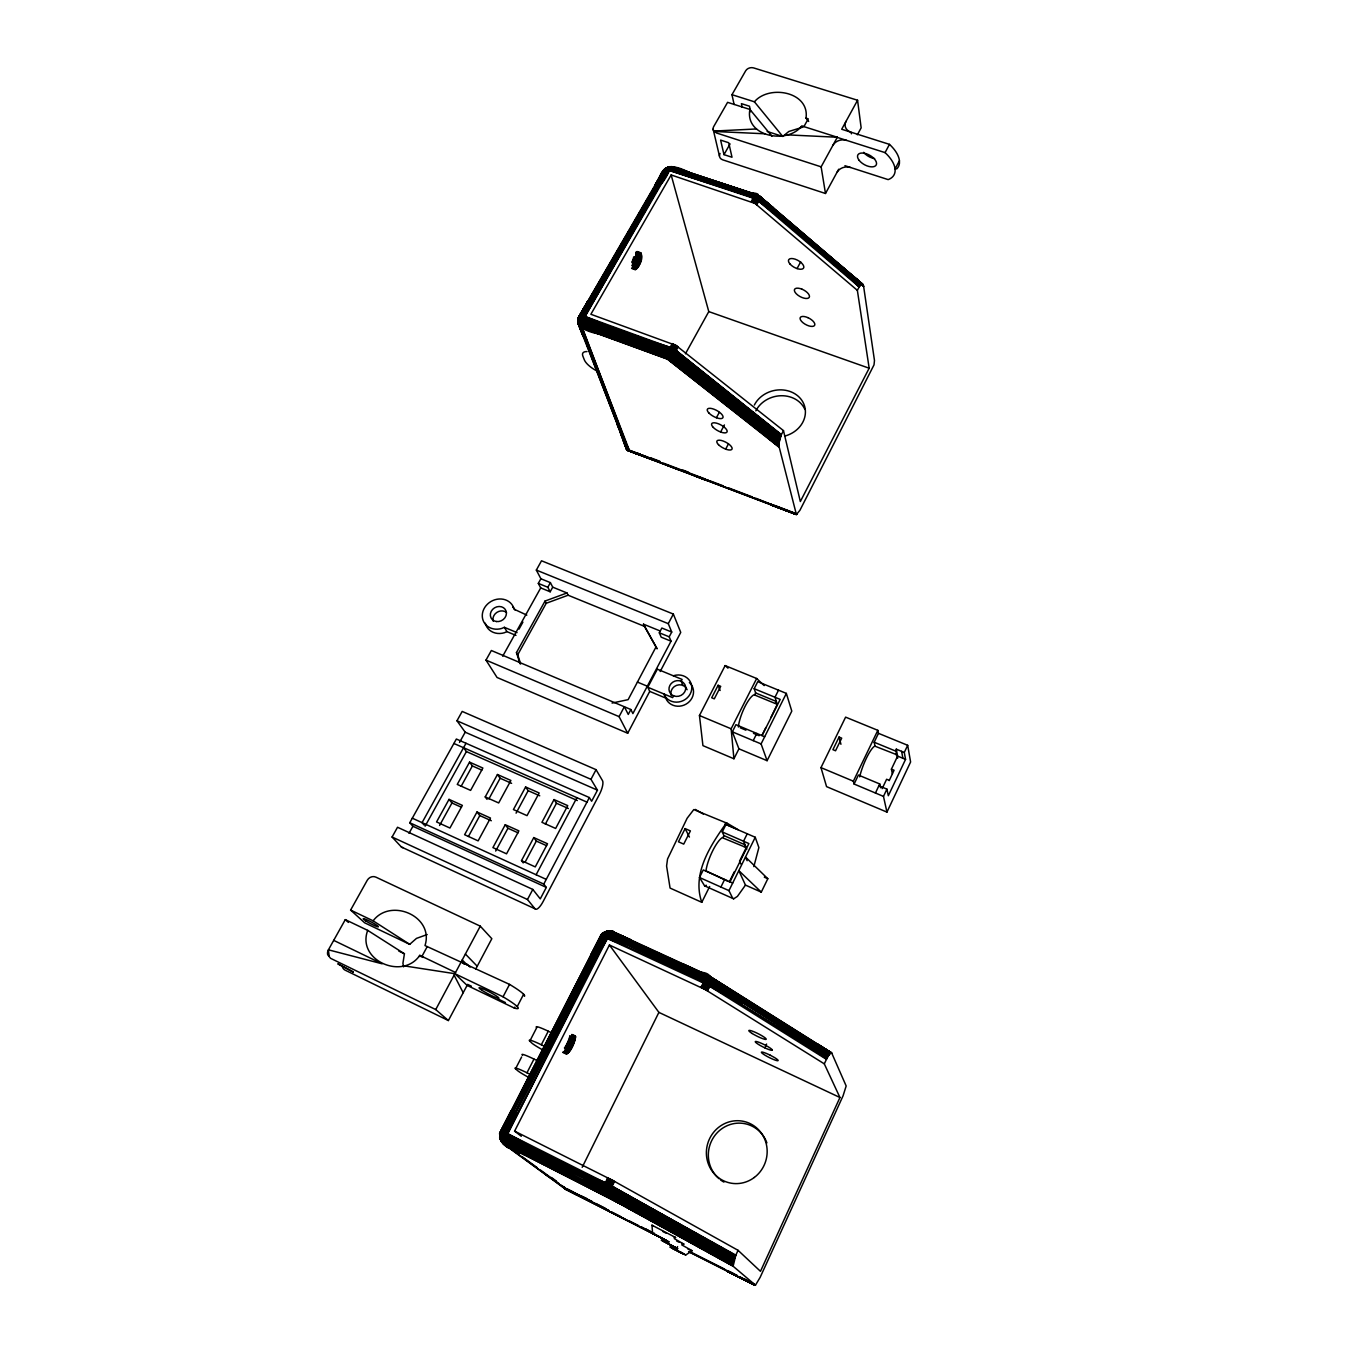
<?xml version="1.0" encoding="UTF-8"?>
<svg xmlns="http://www.w3.org/2000/svg" width="1353" height="1353" viewBox="0 0 1353 1353"><rect width="100%" height="100%" fill="white"/><g stroke="black" fill="none" stroke-linecap="round" stroke-linejoin="round"><path stroke-width="1.5" d="M857.362 290.354L755.025 203.44L671.156 174.96L590.872 314.268L676.043 345.438L783.488 430.626L800.333 501.54L869.167 368.219L857.362 290.354L859.51 286.295L757.984 199.094L666.978 169.768L591.312 300.823L583.329 315.959L582.517 321.168C575.803 319.984 577.951 327.071 582.551 328.238L667.452 359.086L779.091 446.676L796.393 514.512L799.877 510.385L874.021 364.853L874.478 360.507L863.569 285.99L852.813 275.792M725.817 986.337L831.672 1052.972L846.166 1085.969L843.054 1095.862L760.132 1277.384L755.464 1285.164L733.106 1266.239L735.829 1255.144L607.852 1184.027L507.696 1133.696L500.509 1132.512L600.377 936.445L602.897 935.853L604.757 937.392L515.408 1112.335L505.904 1132.799L504.923 1139.209L499.984 1137.924L499.798 1134.152L510.352 1112.724L501.016 1130.871C495.553 1136.317 507.155 1140.258 507.696 1133.696L607.362 938.508C614.11 931.879 602.322 928.919 600.377 936.445L590.754 955.658L601.053 936.124L606.296 931.338L612.131 931.321L630.938 939.895L611.268 931.101L607.243 931.118L602.423 935.667L502.369 1131.176C498.53 1137.738 502.927 1145.534 509.438 1148.291C502.741 1145.619 497.938 1137.738 501.895 1130.973L601.51 936.361L605.4 931.676M608.427 1178.159L605.366 1183.334C596.588 1192.991 607.497 1199.046 610.643 1186.277L612.943 1180.526L514.597 1131.125L609.425 945.02L705.251 989.584L824.298 1063.847L839.942 1097.503L760.471 1271.33L738.061 1250.324L612.943 1180.526M706.875 990.514C712.794 983.935 713.961 972.993 701.463 972.367M779.091 446.676L779.057 442.837L670.936 356.989L582.213 324.974L582.754 315.909L580.674 315.689L578.729 316.923L577.731 321.54L582.602 335.121M499.866 1135.759L500.61 1131.514L600.326 936.597C603.912 939.016 615.547 932.082 607.243 931.118M578.424 324.517L577.951 320.34L583.718 318.885L668.483 170.072L685.43 174.165L747.651 194.832C751.524 197.673 766.914 194.105 750.763 192.667M612.08 1180.053L605.451 1193.803L732.971 1263.905L606.161 1193.431L504.635 1142.896L505.244 1132.579L500.914 1130.702M796.968 514.275L628.874 450.532L582.551 328.238L580.961 321.388L581.266 315.672L665.304 169.243L668.67 166.791L671.9 166.656L688.677 172.085M575.549 1036.872C571.998 1030.225 564.793 1047.56 564.861 1052.194C568.987 1057.708 575.211 1041.489 575.549 1036.872L571.845 1035.096M667.536 168.482L669.431 166.69L672.627 166.96L757.494 194.933L670.97 166.69L665.693 168.144L579.355 316.095C574.315 321.101 585.578 333.768 579.828 322.572C580.725 305.846 576.446 325.735 582.382 327.73L667.452 359.086L672.238 355.788L676.788 345.911M705.251 989.584L709.462 981.821L710.393 976.849M756.31 194.714L752.742 202.223M625.746 443.277L625.729 445.357L616.748 423.59M641.576 257.002C641.034 245.451 631.107 260.385 632.68 265.543C633.694 276.283 642.827 261.789 641.576 257.002L635.876 255.024M655.14 184.837C658.843 182.604 661.634 163.628 669.278 170.309L753.097 198.164C760.927 207.381 762.585 189.741 756.851 199.246L754.281 203.001M738.383 727.018L738.417 726.307A20.853 5.513 -67.6 0 1 744.742 707.044A20.853 5.513 -67.6 0 1 754.044 694.765L777.315 704.355L770.889 717.53M688.339 172.017L672.999 166.943L667.841 169.142L592.073 300.992L584.09 318.04C572.218 316.856 581.519 330.724 583.042 335.781L577.9 322.335M590.855 955.201L601.104 935.244L604.605 935.65L605.586 937.73L516.254 1112.741L506.783 1133.239L506.715 1135.725L525.928 1146.532L608.782 1187.968L611.066 1188.34L613.788 1180.983M766.069 436.427L779.21 447.268L667.452 359.086L668.534 350.562L672.881 343.848M601.51 936.361L604.216 932.572L606.482 932.335L609.29 935.041L704.947 979.149L827.664 1056.845L824.298 1063.847M667.435 354.571C673.117 359.932 675.705 350.072 677.498 346.419M734.611 1258.019L627.386 1198.606L611.066 1188.34L614.583 1181.423M611.505 1186.564L605.366 1183.334L602.17 1190.454L501.168 1140.427L499.697 1136.317L500.593 1132.275M781.222 434.973L676.145 350.579L670.293 347.704L669.211 349.209L674.876 352.372L675.688 351.357L781.222 434.973L779.057 442.837L670.31 357.513L676.043 345.438M654.903 185.192L663.359 170.63L668.433 166.909M831.486 1052.82L819.411 1046.376L711.221 978.388L608.19 930.999L613.687 932.082L607.92 932.2L602.592 936.631L502.437 1132.207L501.591 1137.687L502.555 1141.712L505.159 1145.061L619.657 1203.527L503.367 1143.775L499.9 1137.112L503.857 1144.249L524.507 1154.718L504.111 1144.401M629.23 940.301L612.165 931.98C608.123 928.665 600.918 934.72 600.394 936.411M577.951 320.34L577.765 321.659L578.34 317.769L587.997 301.144M685.43 174.165C679.629 174.875 665.98 161.142 662.936 172.305C663.46 168.11 668.872 165.929 672.492 167.197M663.038 172.812L664.729 168.956M511.451 1110.695L501.016 1130.685L500.238 1134.896L506.715 1135.725L604.723 1184.264L506.885 1133.729M733.157 1262.839L606.905 1192.957L504.686 1142.067C498.513 1142.439 499.612 1134.457 501.506 1130.82L603.049 933.299L703.949 980.824L701.717 987.741M803.97 1043.011L826.395 1059.331L709.124 985.914L711.357 979.098L710.528 978.168M499.967 1134.66L511.163 1110.762L500.424 1131.784M587.388 302.074L578.171 319.02L581.114 329.506M578.543 319.054L577.985 319.934L579.067 316.348M499.883 1133.865L500.103 1132.816M603.404 936.107L503.028 1132.326L502.284 1137.839L504.669 1144.046L601.882 1193.075L603.844 1191.942L611.184 1179.579M609.763 933.671L610.609 933.299L606.719 931.236L601.459 934.838L590.686 955.455M513.21 1111.354L503.57 1131.7L503.147 1139.04L504.838 1144.655L544.177 1164.629M660.349 184.329C663.19 183.991 676.703 159.789 665.642 169.717L580.792 316.213L580.183 320.593L582.196 326.462L669.194 358.139L670.039 356.972M578.678 318.226L587.371 302.48L578.458 318.124L584.919 316.45L673.236 348.651L781.053 435.362L675.198 352.135L675.587 350.647M755.025 203.44L759.456 196.05L862.808 284.35L852.508 275.606M664.019 171.476C664.035 167.924 668.974 166.622 669.329 168.415M669.177 166.707L662.919 171.831L667.773 167.265M703.509 988.637L708.549 975.631L726.629 987.183L707.974 975.733L611.37 931.456M582.517 321.168C579.49 321.811 575.515 326.208 582.28 324.027L667.367 354.993L674.487 344.575M578.492 317.651L577.917 321.439L581.705 332.094L577.9 322.234M755.735 203.914L760.251 196.946L862.554 284.147M591.413 955.184L600.884 935.819L603.201 933.925L607.768 937.544L703.459 981.737L707.619 975.936L710.376 976.748M758.847 195.627L862.267 284.045L853.05 276.063M504.923 1139.209C500.898 1142.067 494.877 1134.507 505.904 1137.755L627.386 1198.606M591.075 955.167L600.614 936.073L604.943 931.997M677.565 1246.587L676.432 1249.868L678.529 1250.933M702.613 988.18L706.824 976.663L610.829 932.471L603.979 937.088L593.612 955.759M753.841 866.613L758.881 847.553L755.245 837.27L725.952 824.535L722.248 831.943L723.923 835.579L745.097 844.83L744.167 846.707L722.231 837.659A21.597 5.412 -66.6 0 0 712.422 851.358A21.597 5.412 -66.6 0 0 705.978 870.875L727.204 880.989M808.671 121.449L806.016 118.134C809.855 91.716 769.096 84.343 754.399 101.796L731.973 94.693L745.655 70.83A6.055 4.82 -13.4 0 1 753.655 67.921L857.565 100.257L861.151 127.858L857.379 134.776M751.964 201.901L754.213 196.642L758.356 198.502L759.693 199.737L758.982 201.496L859.155 286.937L839.807 268.57M821.136 166.842L716.447 132.966L713.42 130.345A6.105 4.938 -14.5 0 1 713.741 126.522L727.593 102.338L749.917 109.441C744.505 136.636 787.531 144.72 801.788 125.93L837.321 137.245L821.136 166.842L825.482 193.496L722.739 159.84A6.004 4.871 -14.5 0 1 720.05 153.464M471.402 986.202L467.631 984.392L448.384 1020.551L435.734 1009.575L330.589 958.33L327.697 954.744A6.765 5.987 -48.6 0 1 328.424 949.823L345.286 919.634L367.695 930.374L404.429 953.78L402.923 963.268L403.6 966.854M668.179 355.01L667.959 358.917L779.007 446M477.237 966.245L465.398 954.051M577.731 321.54L583.38 319.765L583.278 318.31M367.695 930.374C356.448 960.309 402.653 980.553 419.802 955.353L455.538 972.486L480.281 926.162L375.83 877.116A6.63 5.902 -44.8 0 0 367.238 880.296L350.613 910.079L364.65 922.797L409.705 944.343L416.47 938.39L427.193 934.551M734.273 1258.966L609.763 1190.166L525.167 1148.562L505.904 1137.755L505.785 1135.962M709.682 985.694L710.325 985.407C711.492 982.853 704.676 979.149 703.459 981.737L709.682 985.694L707.636 990.971M602.592 936.631C605.129 929.139 623.699 930.035 603.928 932.64M600.597 936.547L602.373 933.773M603.793 932.674L601.933 934.635M500.999 1140.934L499.815 1137.399M735.406 1256.091L611.641 1187.359L606.905 1192.957L602.389 1189.625L504.162 1140.173L504.28 1132.038L513.869 1111.625M511.755 1110.779L500.052 1133.324L507.189 1134.71L526.368 1145.484M704.389 989.111L708.904 975.784L612.909 931.71L607.666 933.046L603.252 936.834L592.935 955.539M764.902 1047.882L766.593 1044.026M875.442 793.027L879.721 783.962L858.411 775.049L854.098 784.03L883.475 796.393L886.942 812.104L826.565 786.634L820.983 767.625L845.608 717.141L877.826 730.332L878.452 733.326L874.173 742.239L875.036 746.213L896.887 754.788L897.715 758.137M526.858 1144.435L507.696 1133.696L606.448 938.103L605.67 936.597M673.676 344.186L667.519 354.148L582.044 323.13L578.323 324.263M735.829 1255.144L738.061 1250.324M700.82 987.335L703.678 982.481M500.813 1131.26L505.058 1132.393L603.928 936.462M753.52 202.595L757.139 195.12M886.942 812.104L910.603 761.993L907.677 745.3L878.452 733.326M889.209 780.63L894.062 770.246L891.424 769.147L897.614 756.107L905.546 759.388L888.329 795.733L886.925 789.137L878.892 785.772M883.475 796.393L886.925 789.137M905.546 759.388L904.278 752.454L907.677 745.3M896.176 754.923L896.278 749.156L904.278 752.454M882.156 788.647L886.621 779.26L889.259 780.36M854.098 784.03L853.371 781.205L877.826 730.332M605.011 937.392L706.554 984.46L709.953 976.376M747.127 860.711L745.503 857.024L738.806 870.622L745.469 885.099L761.282 892.117L767.811 878.723L745.503 857.024L755.245 837.27M839.063 737.047L832.907 749.68L835.545 750.78L841.701 738.146L839.063 737.047L840.94 744.285M605.366 1183.334L607.514 1177.702M733.106 1266.239L602.254 1194.023L609.34 1178.632M607.937 1185.025L610.271 1179.106M706.08 990.041L708.989 985.102M667.942 357.446L675.265 344.998M745.469 885.099L737.419 896.396L733.664 898.815L732.633 898.155L728.963 890.629L738.806 870.622L761.282 892.117M608.765 1184.501L606.229 1190.268L602.812 1194.141L583.921 1184.67M729.25 881.987L734.341 871.704M746.281 847.536L739.55 861.134L740.852 864.026M733.664 898.815L704.609 885.86L699.501 877.488L703.256 869.945L729.994 881.818L748.885 843.562L722.248 831.943M724.988 823.977L737.943 829.609L727.39 823.368L693.785 809.584L687.138 818.244L667.536 859.003L666.589 866.005L670.073 888.075L701.784 902.316L709.649 886.503M582.179 1167.318L658.894 1012.382L609.425 945.02M699.501 877.488L720.895 887.044L724.65 879.467M747.228 833.786L743.541 841.228L746.146 847.215M722.976 837.456L723.923 835.579M764.682 736.742L735.931 724.684L732.328 731.821L738.924 748.818L767.1 760.69L791.793 711.12L786.347 693.396L757.748 681.675L754.179 688.711L755.634 692.939L754.737 694.715M687.612 172.254C681.675 169.311 671.443 168.685 673.997 167.484L688.998 172.237M762.043 735.592L780.191 699.4L754.179 688.711M767.1 760.69L761.096 743.913L786.347 693.396M732.328 731.821L753.215 740.615L756.817 733.444M778.516 690.199L774.981 697.252L777.231 704.27M775.438 703.239L776.334 701.463L755.634 692.939M762.162 734.95L765.883 727.525M764.174 685.599L756.665 678.496L725.14 665.591L699.45 715.517L702.934 745.638L733.918 758.762L738.924 748.818M733.918 758.762L731.144 728.793L756.665 678.496M685.125 828.594L678.445 841.786L683.722 844.12L690.402 830.911L685.125 828.594L689.438 837.084M655.444 184.549L663.444 170.444M521.632 1056.964L515.527 1068.802A18.046 1.404 27.5 0 1 526.96 1072.777L533.978 1059.078L537.682 1060.887M548.269 1031.206A17.91 1.759 27.4 0 0 536.701 1027.705L529.801 1041.117A17.961 1.641 27.5 0 1 541.318 1044.77L548.269 1031.206L552.058 1033.032M718.139 685.278L711.712 697.759L714.299 698.841L720.709 686.343L718.139 685.278L720.134 690.487M514.597 1111.963L503.705 1132.444M505.058 1132.393L515.408 1112.335M516.254 1112.741L505.041 1133.679M517.15 1113.164L505.954 1133.713M673.591 695.797L672.644 697.624L647.799 687.256L657.321 669.177L682.115 679.443L681.168 681.252A8.49 7.78 -24.3 0 1 684.855 691.637A8.49 7.78 -24.3 0 1 673.591 695.797L671.781 694.749A8.49 7.78 -24.3 0 1 679.105 680.694L681.168 681.252L682.944 685.413M403.482 965.771L454.896 973.703L467.089 985.39L514.309 1008.07A35.043 3.585 27.7 0 0 517.235 1006.581L523.628 994.252A34.772 3.771 27.7 0 0 509.523 984.375L424.994 945.578C434.398 916.353 390.679 897.394 373.124 920.818L350.613 910.079M514.309 1008.07L514.833 1007.055M517.218 1006.564A34.84 3.569 27.7 0 0 503.045 996.806L509.54 984.392M781.594 434.228L783.488 430.626M546.308 887.399L540.27 898.882L532.811 889.428L397.528 827.258L392.082 837.017L401.401 847.012L535.044 908.827A11.94 3.738 -65.1 0 0 543.094 901.588L599.43 794.363A11.619 3.636 -66.2 0 0 602.491 780.613L596.064 769.671L462.185 711.424L456.976 720.777L465.195 732.193L597.468 790.169L591.633 801.247L589.367 797.56L456.367 739.026L409.773 822.742L412.919 826.277L546.308 887.399L543.771 884.084L409.773 822.742M669.211 636.823L671.731 632.054L661.854 628.029L659.317 632.798L669.211 636.823L671.037 641.187L632.883 713.589L630.853 709.513L491.359 650.505L485.981 660.112L497.058 677.481L627.707 733.241L649.728 691.383L647.799 687.256M660.179 671.511L680.745 632.409L673.354 614.076L541.521 560.785L536.329 570.087L540.896 578.763L550.4 582.636L552.734 587.168L566.992 592.969L568.125 595.219L644.451 626.371L657.101 648.831L643.487 624.173L660.027 630.921M756.192 199.551L758.154 195.238L773.189 207.804L759.456 196.05M535.044 908.827L527.484 899.508L532.811 889.428M597.468 790.169L590.973 779.328L596.064 769.671M630.853 709.513L628.266 714.435L624.342 706.706L619.082 716.633L627.707 733.241M543.771 884.084L589.367 797.56M673.236 348.651L667.959 358.917L682.25 370.265M475.732 969.069L491.832 938.694L480.281 926.162M656.154 646.683L628.13 699.653L612.063 703.07M671.731 632.054L668.281 623.665L673.354 614.076M536.126 874.748L576.885 797.695M578.729 316.923L582.602 315.807L666.285 169.717L672.627 166.842L689.269 172.491C672.069 163.662 664.137 164.119 656.848 183.991M521.497 860.626L533.775 837.575L547.525 843.765L535.264 866.901L521.497 860.626L523.239 862.893M554.037 799.572L541.927 822.32L555.643 828.459L567.736 805.627L554.037 799.572L556.472 803.225L568.395 808.519M525.065 862.25L536.329 841.059L533.775 837.575M545.36 824.129L556.472 803.225M844.932 165.692L888.16 179.611A32.709 16.896 28.9 0 0 895.06 168.939L899.424 160.736A32.557 16.963 28.9 0 0 889.479 144.365L841.701 129.245L857.565 100.257M435.734 1009.575L455.538 972.486M589.942 300.687L581.384 316.095M725.648 449.128L728.455 443.902M895.06 168.939A32.607 16.845 28.9 0 0 885.065 152.618L889.479 144.365M505.261 824.721L492.915 847.604L506.546 853.828L518.875 830.86L505.261 824.721L507.95 828.256L518.098 832.839M525.607 786.972L513.43 809.568L527.027 815.639L539.17 792.976L525.607 786.972L528.177 790.676L539.746 795.801M720.608 431.996L724.413 424.943M495.672 851.054L507.95 828.256M516.068 813.17L528.177 790.676M419.075 956.351L421.933 956.368L427.21 946.626M716.397 417.739L719.289 412.394M797.052 268.587L800.688 261.856M735.897 188.219L758.17 195.339M477 811.986L464.603 834.716L478.116 840.873L490.479 818.058L477 811.986L479.808 815.571L491.325 820.747M485.22 796.934L497.447 774.508L510.893 780.461L498.682 802.955L485.22 796.934L487.063 799.352M468.442 836.458L479.808 815.571M488.923 798.862L500.136 778.246L497.447 774.508M825.482 193.496L838.708 169.21M579.355 316.095L578.661 317.042L663.883 169.886L669.464 167.941M600.326 936.597L600.884 935.6M666.741 168.635L670.242 166.791L756.344 195.339M449.027 799.369L436.562 821.931L449.94 828.036L462.371 805.39L449.027 799.369L451.953 802.989L461.441 807.267M469.559 762.145L457.263 784.419L470.607 790.389L482.869 768.047L469.559 762.145L472.366 765.933L481.837 770.128M439.573 825.465L451.953 802.989M461.17 786.262L472.366 765.933M586.492 304.645L578.932 318.293L664.864 169.328L667.452 168.161L685.007 174.808M466.007 743.271L422.051 822.675L424.098 825.009M519.992 663.697L516.457 652.603L545.039 601.053L566.992 592.969M540.896 578.763L538.308 583.397L540.71 587.912L550.181 591.785L552.734 587.168M520.668 663.951L517.725 654.734L546.223 603.269L568.125 595.219M685.43 353.793L708.786 311.596L671.156 174.96M425.113 826.176L466.396 751.575L463.555 747.702L453.931 743.49M502.707 656.205L540.71 587.912M519.028 629.111L522.918 622.109M756.428 204.421L758.221 200.278L747.228 195.475M690.098 362.655L676.145 350.579L678.174 346.926M757.071 204.946L758.34 200.971M408.995 833.347L412.919 826.277M459.513 742.425L465.195 732.193M550.181 591.785L547.813 587.27L550.4 582.636M670.293 347.704L672.103 343.544M751.186 201.614L753.097 198.164M594.339 956.013L604.757 937.392M595.151 956.334L605.586 937.73L609.29 935.041L627.285 942.415L705.437 978.405L819.546 1050.554L827.664 1056.845M595.996 956.689L607.768 937.544L625.729 944.817M596.876 957.078L607.362 938.508L606.33 937.24M723.99 154.631L720.608 140.103L728.726 142.742L732.007 157.252L723.99 154.631L730.079 143.908M587.506 301.719L578.746 316.991L587.709 301.398M587.422 302.937L653.702 188.355M582.754 315.909L584.919 316.45L669.278 170.309M580.251 316.331L589.35 300.704M590.601 300.721L581.908 315.706L582.28 324.027M582.602 315.807L591.312 300.823M592.073 300.992L582.602 316.687M592.851 301.212L583.397 316.602M654.767 185.598L661.905 173.556M654.717 186.054L661.905 174.03L654.751 186.545L660.974 176.245M828.087 1056.101L830.421 1053.124L710.511 977.204M859.51 286.295L861.472 284.147M657.44 183.923L666.285 169.717L664.458 169.48M658.099 183.94L666.978 169.768L666.234 169.328M604.994 1185.854L606.939 1183.554M658.81 184.008L667.706 169.886L671.359 167.265M659.571 184.126L668.365 169.48M779.599 439.691L672.864 355.112L671.748 356.008L667.706 353.268L581.841 322.217M501.016 1130.685L500.509 1132.512M753.706 197.995L753.925 196.845L748.074 194.257L669.769 168.516M663.122 170.985L664.086 169.734M758.492 196.033L773.916 209.394L758.407 196.54L748.919 193.344L758.678 197.961L860.237 285.246M733.546 1261.216L608.36 1191.722L606.161 1192.23M579.084 316.687L579.727 315.909C573.672 328.17 590.855 332.618 599.514 334.005M668.974 166.909L686.749 172.71L670.547 168.465L758.187 196.946L860.593 284.823M609.983 932.741L612.165 931.98L711.221 978.388M663.613 170.377L665.997 168.837M606.905 937.9L608.258 936.648L626.253 943.954L705.319 980.824M504.686 1142.067L505.024 1140.579M654.514 1233.192L653.584 1233.818L640.324 1226.867M732.988 1265.951L602.812 1194.209L605.129 1193.363M664.052 170.089L665.304 169.243M826.801 1058.469L710.24 984.815L726.865 993.508L742.307 1004.366M708.076 479.655L706.435 480.366L694.765 475.85M599.447 330.403L582.213 324.974L578.763 324.991M664.509 169.903L665.761 169.243M780.546 436.579L674.657 352.896L583.718 318.885L652.992 343.865L669.245 348.803L669.65 347.975L584.496 317.211L578.813 318.259L577.849 319.815M685.87 173.607L670.124 169.007L668.872 169.903M602 936.462L602.897 935.853M679.866 1251.745L685.734 1254.975L692.093 1250.849L688 1249.14M667.706 353.268L672.238 355.247M670.141 167.18L671.9 166.656M610.321 933.671L711.424 979.86L829.524 1054.021M733.833 1273.85L737.554 1275.761L688.795 1251.643M579.744 326.479L583.583 336.39L580.42 326.225L582.179 325.752L599.362 331.231M580.538 327.155L582.196 326.665M759.287 200.295L773.527 211.119L786.769 223.313M673.388 675.823L673.76 675.654A14.612 13.378 -24.3 0 1 690.977 683.18A14.612 13.378 -24.3 0 1 683.366 700.533A14.612 13.378 -24.3 0 1 664.847 696L663.968 694.004L666.708 700.093A14.528 13.327 -24.3 0 0 687.848 702.934A14.528 13.327 -24.3 0 0 689.37 682.555M517.066 632.629L504.365 627.318L501.828 628.418A16.574 14.612 -29.7 0 1 482.649 618.913A16.574 14.612 -29.7 0 1 494.894 599.768A16.574 14.612 -29.7 0 1 514.123 609.222L526.824 615.108M515.967 635.403L506.918 631.631L504.415 632.73A16.507 14.562 -29.7 0 1 485.287 623.192M602.389 1189.625L607.632 1191.908M610.812 933.113L711.424 979.86M581.316 325.109L670.31 357.513L685.294 368.354M604.791 932.2L606.804 931.727L605.721 931.862M606.279 931.574L609.019 930.915M582.822 321.54L673.49 354.401L779.835 438.778M704.609 885.86L706.351 885.268M744.167 846.707L746.213 847.282L746.687 849.43M619.962 431.911L627.538 450.363L795.581 513.971L755.769 498.242M611.082 931.304L630.38 939.743M610.829 932.471L611.742 932.268M698.774 974.481L711.407 980.688L829.118 1054.528M802.397 127.267L788.816 131.495L782.761 136.467L754.399 101.796M612.977 931.693L630.024 939.828M505.261 1139.683L609.07 1190.978L733.8 1260.336M758.103 195.508L672.999 166.943L668.213 166.994M780.241 437.442L674.082 353.657L652.061 346.588M875.036 746.213L874.478 746.315A20.887 4.296 -67.8 0 0 859.713 776.859M668.67 166.791L673.608 167.484M727.39 823.368L725.969 823.571C710.257 845.726 691.823 873.784 701.784 902.316M665.05 169.785L666.978 169.768M705.962 979.082L698.283 975.158M607.869 935.87L626.76 943.159M713.86 131.072L756.513 128.958M801.162 126.742L803.919 126.607L808.231 118.827L806.016 118.134M502.876 1143.42L507.815 1146.972L501.523 1141.847L623.056 1202.8M755.634 195.796L749.325 193.022L756.97 195.356L759.896 197.656M626.946 449.264L623.056 438.626M705.64 979.927L697.793 975.902M710.629 981.585L727.373 990.717M669.989 349.683L652.653 344.761M755.363 196.286L748.074 194.257M609.526 930.915L610.389 930.999M610.474 931.016L629.652 940.014M668.568 357.784L778.956 444.511L669.075 358.359L581.739 326.766M714.113 131.461L764.817 133.778M786.939 134.843L837.321 137.245M669.058 168.956L670.124 169.007M610.778 931.27L609.154 930.982M708.228 975.987L700.127 972.959M710.291 982.413L727.271 991.614L828.712 1055.103M760.065 197.301L857.413 280.748M707.23 976.257L708.109 976.342M607.937 931.219L608.816 931.304M671.697 166.673L673.659 167.146M607.04 936.513L608.258 936.648M611.066 931.845L612.165 931.98M709.885 983.276L727.119 992.544L742.611 1003.385M503.62 1142.71L524.288 1152.08M604.605 932.538L608.782 935.819L626.253 943.954M669.921 167.772L686.309 173.116M602.812 1194.141L732.92 1265.562L718.561 1257.952M504.162 1144.063L524.186 1153.416M583.701 1183.943L621.602 1203.426L732.886 1265.089L719.238 1257.952M608.935 934.111L627.792 941.756M710.562 977.644L727.153 988.383M673.337 166.994L672.999 166.943M652.518 1233.344L669.194 1242.02L652.603 1233.496L651.96 1225.175L675.756 1237.572L673.557 1236.743M582.45 320.238L669.008 351.306M671.409 167.603L687.172 172.406M669.65 347.975L583.312 317.431M703.983 981.483L710.24 984.815M653.787 342.14L670.056 347.197M837.236 137.397L885.065 152.618M767.151 131.461L780.816 135.841M750.441 192.616L757.409 194.9L760.318 197.318M582.196 326.462L599.328 332.009M759.676 198.079L857.278 281.12M582.264 327.122L599.345 332.737M676.534 169.294L756.039 195.661M608.089 934.635L609.29 935.041M505.244 1132.579L507.696 1133.696M674.183 167.721L687.595 172.203M582.382 327.73L616.731 340.246M676.297 168.77L687.798 172.626M611.116 1187.646L604.723 1184.264M710.443 978.777L829.896 1053.598M637.026 251.506L640.832 252.842M637.263 251.895L641.068 253.214M637.466 252.351L641.271 253.671M635.707 252.216L641.423 254.212M635.825 252.825L641.525 254.821M635.893 253.501L641.593 255.48M635.893 254.229L641.61 256.224M635.792 255.852L641.491 257.831M635.673 256.698L641.356 258.694M633.593 256.918L641.187 259.573M633.39 257.831L640.984 260.469M633.136 258.727L640.73 261.383M632.849 259.624L640.443 262.279M632.511 260.52L640.104 263.175M632.155 261.383L639.749 264.038M631.783 262.211L639.36 264.867M633.272 263.666L638.954 265.662M632.832 264.427L638.531 266.406M632.392 265.103L638.092 267.099M631.936 265.729L637.635 267.725M633.39 266.947L637.178 268.283M632.916 267.437L636.722 268.773M632.46 267.826L636.265 269.162M632.02 268.148L635.825 269.484M631.597 268.368L635.386 269.704M751.05 192.819L757.494 195.103M708.786 311.596L869.167 368.219M705.64 479.452L693.818 475.224L706.435 480.366M582.416 319.308L600.563 325.921M651.469 352.862L668.5 358.68L697.049 381.275M772.14 505.278L796.663 514.428M779.548 507.832L771.193 504.381L795.463 513.633M652.332 345.675L668.568 352.152M669.245 348.803L636.333 335.832M652.992 343.865L669.481 350.495M636.688 452.9L640.409 454.371L626.693 449.636L620.723 434.025M751.304 193.056L757.714 195.424L751.524 193.394L755.955 194.849M581.722 331.282L627.2 450.177L653.431 459.952M759.388 198.57L773.848 209.918M638.515 454.388L627.944 450.481L580.352 327.02M771.886 505.278L796.139 514.495M807.876 317.634L805.948 316.923A8.169 3.585 28.3 0 0 800.08 318.682A8.169 3.585 28.3 0 0 807.014 325.194L808.925 325.921A8.169 3.585 28.3 0 0 814.827 324.703L814.692 323.604A8.169 3.585 28.3 0 0 807.876 317.634M694.224 475.698L705.978 480.078M653.093 460.003L627.2 450.177M650.353 457.703L659.892 461.322M682.791 470.032L688.525 472.214M628.874 449.991L640.409 454.371M659.638 461.677L642.337 455.098L653.787 459.817M663.477 463.149L705.792 479.233M709.632 480.704L723.094 485.812M728.861 488.01L751.93 496.788M774.931 505.532L797.289 514.039M577.968 323.012L627.538 450.363L796.393 514.512L780.664 508.356M707.027 976.443L707.957 976.798M628.519 450.194L640.037 454.574M638.751 454.608L627.944 450.481L580.741 327.054M771.65 505.176L795.733 514.225L771.464 504.99M666.133 464.908L680.255 470.387M639.343 454.76L626.913 449.94L623.885 442.211L626.693 449.636L639.665 454.709L626.913 449.94L624.308 442.837M751.693 193.817L756.428 195.695M651.368 352.27L667.469 358.46L651.334 351.611M695.07 475.799L706.723 480.4M759.05 199.094L787.04 222.636M771.311 504.737L779.7 508.119M695.425 475.647L707.027 480.332M727.356 1271.346L755.228 1285.316L727.508 1271.397L755.042 1285.35L739.076 1276.911M651.334 350.884L667.689 357.987M607.362 938.508L625.221 945.73M536.329 570.087L668.281 623.665M538.308 583.397L547.813 587.27M671.037 641.187L661.194 637.162L659.317 632.798M584.919 316.45L601.696 323.333M651.385 350.089L667.215 356.6M874.173 742.239L895.415 750.983M601.29 324.162L584.208 316.517M700.516 972.655L707.974 975.733M584.09 318.04L600.918 325.024M651.469 349.26L667.57 356.448M583.38 319.765L600.258 326.817M583.075 320.644L599.988 327.73M637.415 682.081L647.309 686.208M740.26 727.813L745.926 730.18M753.486 733.343L759.151 735.711M649.728 691.383L665.828 698.114M699.45 715.517L731.144 728.793M820.983 767.625L853.371 781.205M753.215 740.615L761.096 743.913M485.981 660.112L619.082 716.633M700.871 972.452L708.904 975.784L725.326 986.066M681.523 1243.356L684.094 1244.219L674.251 1238.604M748.497 193.767L755.092 196.862M456.976 720.777L590.973 779.328M764.293 877.184L767.811 878.723M463.555 747.702L586.948 802.126M586.441 1174.387L605.112 1182.623M604.622 1183.655L585.967 1175.436L566.45 1164.341M585.511 1176.501L604.148 1184.704M585.105 1177.533L604.419 1186.784M466.396 751.575L577.325 800.536M584.75 1178.548L603.861 1187.697M500.136 778.246L511.603 783.336M720.895 887.044L728.963 890.629M683.62 964.148L708.989 975.868M584.428 1179.512L603.353 1188.577M536.329 841.059L546.595 845.693M747.651 194.832L753.503 197.47M729.994 881.818L732.7 883.035M708.295 975.716L701.192 972.35M546.257 879.382L412.31 818.193M728.235 1271.008L733.055 1273.207M609.814 934.314L627.285 942.415M392.082 837.017L527.484 899.508M681.709 1253.182L683.823 1254.079L682.436 1253.149M658.894 1012.382L839.942 1097.503M709.665 1244.303L734.442 1258.493L710.274 1243.356M582.027 1196.373L587.32 1198.859M524.203 1152.79L502.69 1143.048L500.847 1140.697M708.938 975.936L701.683 972.469L708.769 975.733L831.824 1053.209L817.432 1044.009M725.698 1253.199L734.797 1257.529L611.066 1188.34M592.225 1201.718L562.239 1186.581L566.586 1189.879L503.434 1143.911M454.896 973.703L503.045 996.789M398.814 951.074L404.429 953.78M497.836 998.886L505.396 1002.522M571.862 1034.47L575.566 1036.246M571.778 1035.806L575.482 1037.582M569.799 1035.688L575.346 1038.36M569.613 1036.533L575.177 1039.205M569.376 1037.43L574.94 1040.102M569.089 1038.377L574.653 1041.049M568.767 1039.341L574.315 1042.013M568.395 1040.339L573.943 1043.011M567.989 1041.353L573.537 1044.026M567.533 1042.368L573.08 1045.057M567.059 1043.383L572.607 1046.055M566.552 1044.364L572.099 1047.053M566.028 1045.328L571.575 1048.017M565.486 1046.258L571.051 1048.947M564.945 1047.137L570.492 1049.81M564.387 1047.949L569.951 1050.638M565.689 1049.607L569.41 1051.399M565.148 1050.283L568.869 1052.076M564.624 1050.875L568.345 1052.668M564.116 1051.382L567.837 1053.175M333.701 940.369L382.155 963.81L328.424 949.823L329.1 955.844M563.643 1051.805L567.347 1053.598M563.186 1052.127L566.907 1053.919M562.78 1052.346L566.484 1054.139M541.318 1044.77L545.107 1046.613M675.265 1249.377L671.832 1247.838L673.253 1248.785M680.39 1252.54L685.734 1254.975M504.77 1144.486L524.237 1153.957M676.652 1241.022L679.324 1242.325M448.384 1020.551L345.167 970.169A6.63 5.886 -49.2 0 1 342.326 966.634M526.96 1072.777L530.596 1074.57M608.596 1211.036L624.562 1218.884M628.604 1196.644L612.165 1186.344L735.609 1255.618L726.849 1251.271L735.186 1256.565L726.29 1252.252L735 1257.055M525.928 1146.532L506.293 1136.757L525.522 1147.564M573.351 1192.162L566.518 1188.763L609.222 1210.749L562.949 1187.224M666.031 1233.124L662.699 1231.416M504.838 1138.144L525.167 1148.562M705.387 1248.362L733.225 1262.45L707.619 1246.722M678.885 1251.779L681.202 1253.047M580.2 1195.578L592.276 1201.684M595.878 1203.51L605.281 1208.28M611.066 1211.679L620.317 1216.364M629.551 1221.049L638.802 1225.733M691.197 1252.252L724.531 1269.131M610.626 1211.831L638.582 1225.987M652.467 1232.634L640.645 1226.664L652.214 1232.82M566.061 1189.49L653.364 1233.835L640.054 1226.968M653.584 1233.818L662.852 1238.502M737.047 1276.116L727.948 1271.228M566.586 1189.879L662.632 1238.536M688.576 1251.677L754.906 1285.299M721.42 1257.241L733.072 1263.212L706.875 1247.365M607.632 1192.382L722.908 1256.244L733.427 1261.639L723.635 1255.601L733.664 1260.776L724.362 1254.874L733.952 1259.88M677.126 1250.984L679.223 1252.049M675.248 351.509L669.735 348.431M604.656 1193.786L622.329 1203.172M719.948 1257.816L732.903 1264.531L720.675 1257.58M577.477 1195.274L565.588 1189.033L501.98 1142.406M681.709 1244.861L691.992 1250.646M755.464 1285.164L739.347 1276.691L753.909 1284.014L745.013 1279.228M677.329 1250.984L673.253 1248.904M565.165 1188.509L577.765 1195.173M583.684 1183.401L602.457 1193.65M706.554 984.46L709.124 985.914M583.718 1182.793L601.865 1192.551M675.807 1250.172L669.938 1246.959L682.453 1253.03M645.939 1229.031L652.518 1232.6M583.803 1182.082L602.271 1192.534M735.609 1255.618L612.165 1186.344M604.74 1194.056L621.602 1203.426M722.908 1256.244L733.326 1262.061M710.325 985.407L827.224 1057.64M709.885 986.371L726.172 995.47M505.548 1138.736L524.863 1149.526M819.681 1049.624L828.915 1054.816L819.732 1048.727L829.321 1054.275L804.663 1039.273L828.51 1055.425M804.257 1042.047L827.444 1057.234L819.343 1051.501L827.867 1056.473L804.612 1040.169M636.4 1212.795L603.117 1194.006M672.881 167.687L673.726 168.398M637.026 1212.88L603.472 1193.752M695.256 809.415L703.272 814.049M504.263 1144.537L505.159 1145.061M671.443 1230.993L687.053 1240.143M819.698 1047.882L829.71 1053.801L804.359 1036.922M725.039 1254.062L734.104 1259.423M819.546 1050.554L828.29 1055.763M819.597 1047.104L830.082 1053.429L819.411 1046.376M500.035 1138.448L501.388 1141.543L504.483 1143.42M697.285 976.731L703.949 980.824M696.778 977.61L703.459 981.737M696.288 978.54L702.985 982.684M819.157 1045.734L831.03 1052.786L818.413 1044.685L831.283 1052.752L817.956 1044.296M625.289 1201.075L608.732 1190.268M626.71 1199.502L609.746 1188.357M626.016 1200.331L609.239 1189.338M727.271 991.614L710.9 980.79M611.641 1187.359L628.012 1197.642M710.697 984.426L741.934 1005.347M419.802 955.353L423.1 957.467L421.933 956.368M373.124 920.818L409.705 944.343M561.613 1185.854L564.522 1187.257M710.714 977.204L726.933 987.741M504.804 1137.044L505.904 1137.755M602.102 1190.86L602.948 1191.435M502.673 1143.2L507.121 1146.177M652.992 1226.038L651.96 1225.175M826.598 1058.892L818.717 1053.446L827.021 1058.046L819.055 1052.482M546.105 1174.962L549.707 1177.448M759.202 419.802L780.393 437.019L759.726 419.024M563.727 1187.782L567.161 1190.166M772.901 430.66L780.715 436.173L773.426 429.882L780.867 435.751M755.464 423.827L779.311 441.061L757.409 421.984M669.617 357.581L684.635 368.879M769.164 434.668L779.176 441.957L756.767 422.643M767.878 435.581L778.99 443.683L768.521 435.159M506.529 1145.298L516.745 1152.756M521.869 1156.477L537.209 1167.673M540.608 1170.159L559.364 1183.824M516.102 1151.724L519.467 1154.177M551.432 1177.516L556.472 1181.203M501.405 1141.611L503.959 1143.42M672.238 355.788L779.497 440.148L758.627 420.546M766.644 436.224L778.956 445.289L767.252 435.954M771.751 432.148L779.971 438.338M759.473 196.439L773.679 208.227M561.055 1185.059L564.81 1187.917M514.597 1131.125L521.294 1136.249M781.408 434.601L676.145 350.579M758.982 201.496L772.935 212.472M779.243 441.501L670.953 355.585M759.371 200.785L859.865 285.737M669.684 357.97L684.009 369.335M770.483 433.501L779.396 440.604M840.044 267.911L860.051 285.483L840.331 266.71M761.13 198.874L772.005 207.77M772.462 207.702L758.492 196.185L772.851 207.719M853.236 278.397L860.779 284.654M772.343 431.421L780.106 437.882M863.045 284.637L851.73 275.454L857.582 280.46M861.134 284.35L840.365 266.186L861.962 284.012L840.061 264.968M696.491 381.512L668.247 358.308M759.642 196.219L773.459 207.973M861.81 284.045L853.337 276.807L860.948 284.485M860.491 283.369L863.569 285.99M860.474 283.859L863.671 286.582L860.576 283.809M726.426 402.839L739.719 414.204M860.508 282.963L863.434 285.466M759.676 200.092L786.448 224.006M675.688 351.357L689.607 363.433M675.198 352.135L689.066 364.228M688.491 364.989L674.082 351.966M687.882 365.733L673.642 352.812M687.239 366.46L673.202 353.64M515.527 1068.802L517.438 1070.494A17.927 1.387 27.5 0 0 528.566 1077.343M345.286 919.634L348.431 922.425M851.257 275.488L857.464 281.035M725.14 665.591L727.982 668.179M859.324 286.616L852.813 279.682M529.801 1041.117L531.644 1042.892A17.843 1.624 27.4 0 0 542.654 1049.86M461.441 961.442L464.113 964.08M462.219 959.987L467.563 965.281M467.056 964.131L470.032 967.091M603.556 935.667L605.907 938.069M602.829 936.445L605.163 938.813M505.853 1134.829L506.715 1135.725M581.942 327.527L629.399 450.464L626.676 444.748M749.917 109.441L771.92 136.196M523.628 994.252L524.389 995.182A34.992 3.805 27.7 0 1 524.372 996.282M503.891 1141.983L504.635 1142.896M603.353 935.853L605.332 938.627M516.457 652.603L517.725 654.734M504.365 627.318L506.918 631.631M545.039 601.053L546.223 603.269M454.118 975.175L463.183 992.679M643.487 624.173L644.451 626.371M581.638 327.629L585.629 337.81M625.982 447.386L623.124 440.114L626.608 449.467M623.801 439.471L625.695 444.325L623.936 438.913M625.999 444.359L628.384 450.532M577.917 321.439L580.961 329.32M581.858 330.47L584.107 336.322M623.801 439.742L625.729 445.357M579.439 323.384L581.249 328.694M625.374 443.919L627.538 450.363M581.029 327.494L584.192 336.931M581.756 327.916L584.885 337.404M613.129 410.889L615.784 418.99M577.866 322.589L577.799 321.405M713.116 129.093L719.441 156.018M504.162 1140.173L504.381 1141.154M879.721 783.962L880.566 787.767M731.973 94.693L734.104 104.485M606.026 1183.08L606.195 1183.926M742.205 107.344L741.41 103.64L749.494 106.21L750.644 111.758M708.126 984.494L708.329 985.441M891.424 769.147L892.388 773.933M896.278 749.156L897.546 755.769M707.315 983.986L707.501 984.967M901.622 751.355L902.891 758.289M851.409 133.812L851.003 132.205A10.317 8.355 -10.7 0 1 846.031 121.347M502.927 1131.412L503.028 1132.326M502.369 1131.176L502.437 1132.207M899.424 160.736L899.441 163.155A32.658 16.997 28.9 0 1 896.599 169.007M499.781 1134.947L499.866 1136.841M755.837 410.838A26.823 23.322 -14 0 1 780.935 395.736A26.823 23.322 -14 0 1 804.917 409.452M754.348 405.037A26.959 23.407 -14 0 1 799.42 397.393A26.959 23.407 -14 0 1 784.672 436.106M597.451 371.246A15.881 5.936 30 0 1 584.327 359.83L582.855 356.076A15.948 5.987 30 0 1 587.016 351.577M671.257 695.577A8.456 7.763 -24.3 0 1 676.585 685.345A8.456 7.763 -24.3 0 1 687.104 689.726M512.787 607.125A16.507 14.562 -29.7 0 1 515.189 610.085M493.253 621.247A8.253 7.272 -29.8 0 1 496.839 612.419A8.253 7.272 -29.8 0 1 506.529 612.469M403.059 847.553A11.687 4.414 -64.2 0 1 401.401 847.012M522.512 1055.272A17.995 1.522 27.5 0 1 533.978 1059.078M719.035 1178.717A31.373 30.138 -74.4 0 1 721.2 1129.18A31.373 30.138 -74.4 0 1 766.897 1142.896M723.94 1182.099A31.373 30.138 -74.4 0 1 720.591 1179.951M874.613 158.605A10.435 5.446 28.9 0 1 863.637 152.331M832.89 145.363A10.367 8.439 -11 0 1 846.555 140.374M837 172.355A10.181 8.338 -10.9 0 1 850.411 167.451M661.414 1240.211L677.667 1248.616L661.414 1240.211M338.064 963.945L353.319 972.029L338.064 963.945M772.242 1050.216L771.667 1050.3A9.556 1.319 26.7 0 1 757.968 1044.11A9.556 1.319 26.7 0 1 759.777 1042.622A9.556 1.319 26.7 0 1 772.242 1049.827L772.242 1050.216M654.92 1234.511L667.114 1240.938L654.92 1234.511M663.731 1241.361L675.654 1247.635L663.731 1241.361M802.008 289.204L800.029 288.527A8.355 3.755 28.5 0 0 794.414 290.743A8.355 3.755 28.5 0 0 801.839 297.44L803.8 298.1A8.355 3.755 28.5 0 0 809.483 296.476L809.246 295.292A8.355 3.755 28.5 0 0 801.991 289.187M770.347 1055.272L768.149 1054.224A9.353 1.252 26.7 0 0 761.401 1052.194L761.553 1052.634A9.353 1.252 26.7 0 0 769.18 1057.505L771.362 1058.553A9.353 1.252 26.7 0 0 777.975 1060.701A9.353 1.252 26.7 0 0 774.474 1057.539L770.347 1055.272M789.932 263.953A8.558 3.941 28.9 0 0 803.242 268.503A8.558 3.941 28.9 0 0 795.243 259.201A8.558 3.941 28.9 0 0 789.932 263.953M709.006 413.088A8.811 3.366 28.6 0 0 722.536 418.111A8.811 3.366 28.6 0 0 713.927 409.198A8.811 3.366 28.6 0 0 709.006 413.088M718.477 444.647A8.558 3.18 28.3 0 0 731.635 449.585A8.558 3.18 28.3 0 0 723.314 441.078A8.558 3.18 28.3 0 0 718.477 444.647M713.302 427.43A8.693 3.281 28.5 0 0 726.662 432.402A8.693 3.281 28.5 0 0 718.189 423.692A8.693 3.281 28.5 0 0 713.302 427.43M496.433 621.534A8.287 7.306 -29.7 0 0 506.123 611.184A8.287 7.306 -29.7 0 0 492.577 609.425A8.287 7.306 -29.7 0 0 496.433 621.534M752.183 1033.489A9.759 1.37 26.7 0 0 766.153 1039.324A9.759 1.37 26.7 0 0 754.095 1031.815A9.759 1.37 26.7 0 0 752.183 1033.489M754.331 1177.448A31.559 30.307 -74 0 0 749.494 1123.311A31.559 30.307 -74 0 0 706.503 1155.716A31.559 30.307 -74 0 0 754.331 1177.448M365.733 920.869A8.625 0.913 28 0 0 378.231 926.856A8.625 0.913 28 0 0 368.253 920.446A8.625 0.913 28 0 0 365.733 920.869M482.04 990.345A11.196 1.15 27.7 0 0 498.614 998.311A11.196 1.15 27.7 0 0 486.353 990.396A11.196 1.15 27.7 0 0 482.04 990.345M859.206 160.398A10.452 5.395 28.9 0 0 875.645 165.709A10.452 5.395 28.9 0 0 866.275 153.752A10.452 5.395 28.9 0 0 859.206 160.398"/></g></svg>
